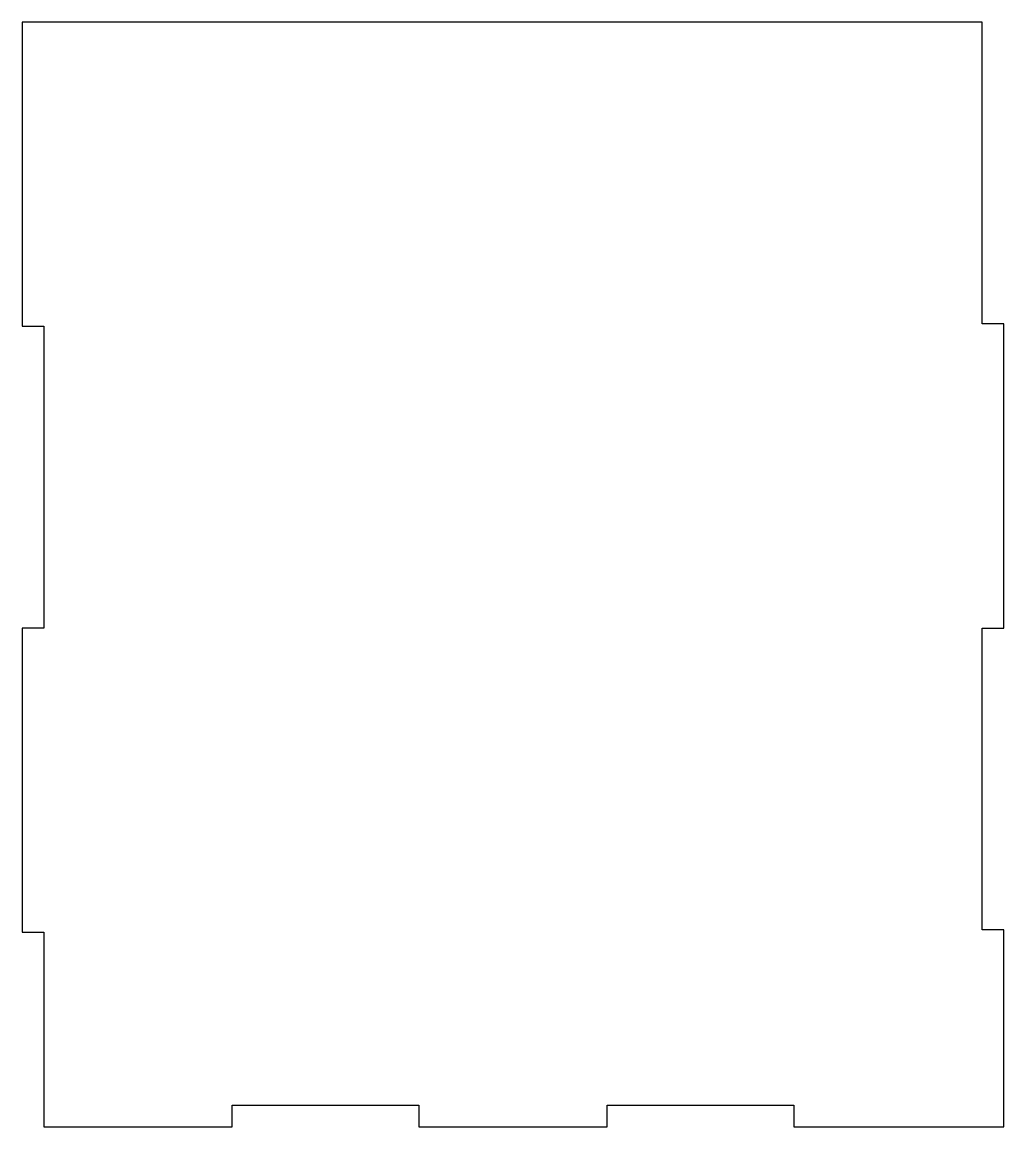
# Model space of a CAD drawing. Header units: millimetres. Extents: x -67 to 69, y -77 to 76.
import ezdxf

# ---------------------------------------------------------------- set-up
doc = ezdxf.new("R2010")
doc.units = ezdxf.units.MM

msp = doc.modelspace()

# ---------------------------------------------------------------- linework, layer by layer
at = {"color": 7, "linetype": 'Continuous', "lineweight": 25}
for p, q in [((-67.26, 75.86), (-67.26, 33.75)), ((65.74, 75.86), (-67.26, 75.86)), ((65.74, 34.05), (65.74, 75.86)), ((-67.26, 33.75), (-64.26, 33.75)), ((-64.26, 33.75), (-64.26, -8.06)), ((68.74, 34.05), (65.74, 34.05)), ((68.74, -8.06), (68.74, 34.05)), ((-64.26, -8.06), (-67.26, -8.06)), ((-67.26, -8.06), (-67.26, -50.17)), ((65.74, -49.87), (65.74, -8.06)), ((65.74, -8.06), (68.74, -8.06)), ((-67.26, -50.17), (-64.26, -50.17)), ((-64.26, -50.17), (-64.26, -77.14)), ((68.74, -49.87), (65.74, -49.87)), ((68.74, -77.14), (68.74, -49.87)), ((-38.14, -77.14), (-38.14, -74.14)), ((-38.14, -74.14), (-12.32, -74.14)), ((-12.32, -74.14), (-12.32, -77.14)), ((13.8, -77.14), (13.8, -74.14)), ((13.8, -74.14), (39.62, -74.14)), ((39.62, -74.14), (39.62, -77.14)), ((-64.26, -77.14), (-38.14, -77.14)), ((-12.32, -77.14), (13.8, -77.14)), ((39.62, -77.14), (68.74, -77.14))]:
    msp.add_line(p, q, dxfattribs=at)

doc.saveas('drawing.dxf')
